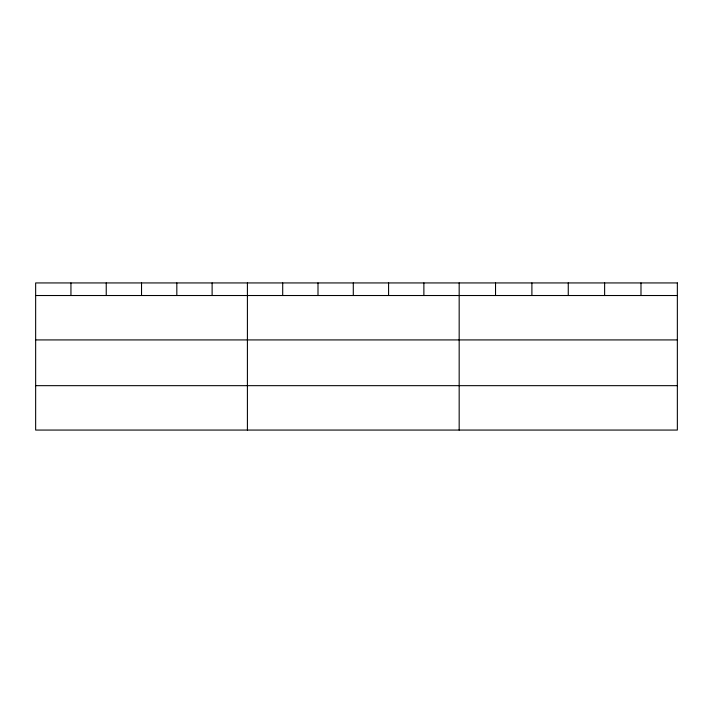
<?xml version="1.0" encoding="UTF-8"?>
<svg xmlns="http://www.w3.org/2000/svg" width="713" height="713" viewBox="0 0 713 713"><rect width="100%" height="100%" fill="white"/><g stroke="black" fill="none" stroke-linecap="round" stroke-linejoin="round"><path stroke-width="1.07" d="M35.65 295.521L677.35 295.521M35.65 339.923L677.35 339.923M35.65 385.662L677.35 385.662M640.987 282.936L640.987 295.521M604.624 282.936L604.624 295.521M568.261 282.936L568.261 295.521M531.898 282.936L531.898 295.521M495.535 282.936L495.535 295.521M459.172 282.936L459.172 430.064M423.879 282.936L423.879 295.521M388.585 282.936L388.585 295.521M353.291 282.936L353.291 295.521M317.998 282.936L317.998 295.521M282.704 282.936L282.704 295.521M247.411 282.936L247.411 430.064M212.118 282.936L212.118 295.521M176.824 282.936L176.824 295.521M141.531 282.936L141.531 295.521M106.237 282.936L106.237 295.521M70.944 282.936L70.944 295.521M677.35 282.936L35.65 282.936L35.65 430.064L677.35 430.064L677.35 282.936"/></g></svg>
